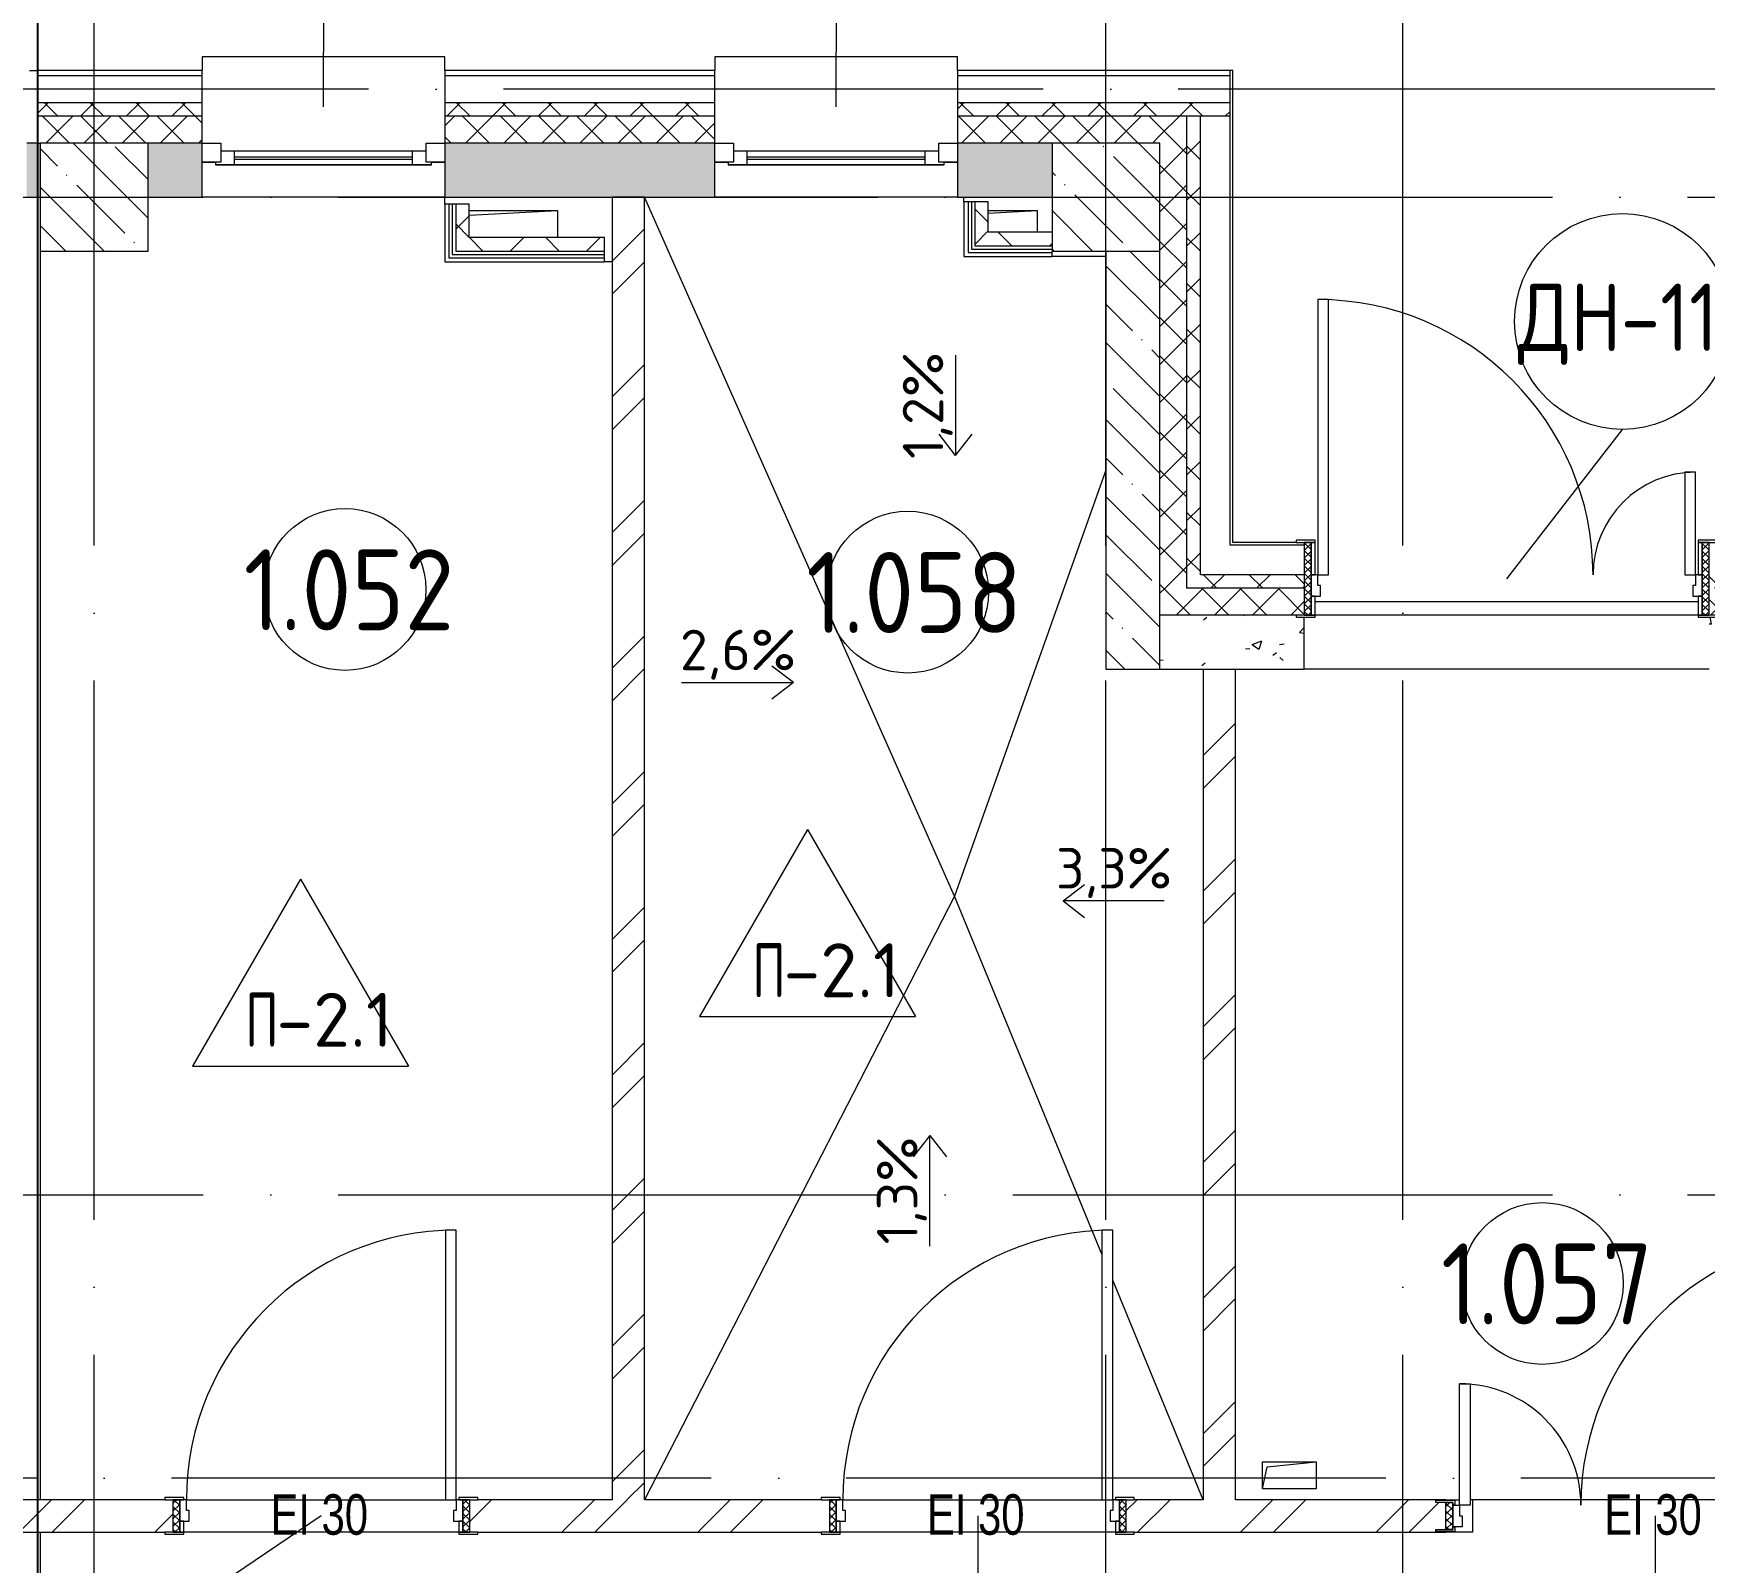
# Model space of a CAD drawing. Header units: millimetres. Extents: x -68946 to 690821, y -552984 to 293768.
# Drawn here: x 126113 to 132306, y 53312 to 58982 of the extents above; entities that cross this region are included whole.
import ezdxf

# ---------------------------------------------------------------- set-up
doc = ezdxf.new("R2010")
doc.units = ezdxf.units.MM
doc.linetypes.add('ADSK_Линия сетки', pattern=[2500, 2000, -250, 0, -250])
for name, color, linetype, lineweight in [('A-AREA-____-IDEN', 250, 'Continuous', 9), ('A-DETL-GENF-OTLN', 250, 'Continuous', 5), ('A-DOOR-____-IDEN', 250, 'Continuous', 9), ('A-DOOR-____-MCUT', 250, 'Continuous', 5), ('A-DOOR-____-OTLN', 250, 'Continuous', 5), ('A-DOOR-FRAM-MCUT', 250, 'Continuous', 5), ('A-DOOR-FRAM-OTLN', 250, 'Continuous', 5), ('A-FLOR-____-IDEN', 250, 'Continuous', 9), ('A-FLOR-____-OTLN', 250, 'Continuous', 9), ('A-GLAZ-____-IDEN', 250, 'Continuous', 9), ('A-GLAZ-____-MCUT', 250, 'Continuous', 9), ('A-GLAZ-____-OTLN', 250, 'Continuous', 5), ('A-WALL-____-MCUT', 250, 'Continuous', 13), ('A-WALL-____-OTLN', 250, 'Continuous', 9), ('A-WALL-____-PATT', 250, 'Continuous', 13), ('A-WALL-FNSH-MCUT', 250, 'Continuous', 13), ('G-____-____-DIMS', 250, 'Continuous', 9), ('I-WALL-____-OTLN', 250, 'Continuous', 9), ('S-COLS-____-MCUT', 250, 'Continuous', 25), ('S-COLS-____-OTLN', 250, 'Continuous', 9), ('S-GRID-____-OTLN', 250, 'Continuous', 9)]:
    doc.layers.add(name, color=color, linetype=linetype, lineweight=lineweight)
doc.styles.add('Arial Narrow', font='ARIALN.TTF', dxfattribs={"width": 0.9, "height": 150})
doc.styles.add('GOST Common_1', font='', dxfattribs={"width": 0.9, "height": 250})
doc.styles.add('ISOCPEUR_1', font='isocpeur.ttf', dxfattribs={"width": 0.9, "height": 250})
doc.styles.add('ISOCPEUR_2', font='isocpeur.ttf', dxfattribs={"height": 160})
doc.styles.add('ISOCPEUR_3', font='isocpeur.ttf', dxfattribs={"height": 250})
doc.styles.get('GOST Common_1').set_extended_font_data('GOST Common')
pattern_1 = [(45, (12287.9, -0.0006), (-251.4472, 251.4472), []), (45, (12287.9, 381), (-251.4472, 251.4472), [])]
pattern_2 = [(50, (12287.9, -0.0006), (364.3679, -31.8783), [38.1, -419.1]), (355, (12287.9, -0.0006), (-70.4859, 382.1133), [30.48, -335.28]), (100.451, (12318.28, -2.66), (293.885, 350.2334), [32.38, -356.18]), (46.184, (12287.9, 101.6), (542.1585, -84.0858), [57.15, -628.65]), (96.636, (12333.1, 94.6), (474.805, 494.8554), [48.57, -534.27]), (351.184, (12287.9, 101.6), (474.8102, 494.85), [45.72, -502.92]), (21, (12338.7, 76.2), (303.2285, -204.53046), [38.1, -419.1]), (326, (12338.7, 76.2), (123.6039, 368.376), [30.48, -335.28]), (71.451, (12364, 59.16), (426.8341, 163.8427), [32.38, -356.18]), (37.5, (12287.91, -0.0006), (6.17665, 169.11015), [16.764, -314.452, 16.764, -323.596, -336.55]), (37.5, (12287.91, -0.0006), (6.17665, 169.11015), [-671.576, 16.764, -319.786]), (7.5, (12287.91, -0.0006), (133.63888, 200.3615), [16.764, -177.292, 16.764, -306.832, -128.27]), (7.5, (12287.91, -0.0006), (133.63888, 200.3615), [-517.652, 16.764, -111.506]), (327.5, (12174.63, -0.0006), (271.18182, -11.45836), [16.764, -110.236, 16.764, -379.476, -525.78]), (327.5, (12174.63, -0.0006), (271.18182, -11.45836), [-523.24, 16.764, -509.016]), (317.5, (12123.83, -0.0006), (296.2585, 50.85285), [16.764, -148.336, 16.764, -246.38, -373.38]), (317.5, (12123.83, -0.0006), (296.2585, 50.85285), [-428.244, 16.764, -356.616])]
pattern_3 = [(135, (12287.91, -0.0006), (-84.85281, -84.85281), []), (225, (12287.91, -0.0006), (84.85281, -84.85281), [])]
pattern_4 = [(45, (12287.91, -0.0006), (-70.71068, 70.71068), []), (135, (12287.91, -0.0006), (-70.71068, -70.71068), [])]
pattern_5 = [(45, (12287.91, -0.0006), (-141.42136, 141.42136), []), (135, (12287.91, -0.0006), (-141.42136, -141.42136), [])]

# ---------------------------------------------------------------- blocks, each defined once
blk = doc.blocks.new('Дверь_СКБ_1Ст_Внутренняя - Д-21л_1100x2100h_Пищеблок_Производственная часть-41855164-АР1_Маркировочный план 1 этажа С2и3')
at = {"layer": 'A-DOOR-____-OTLN'}
h = blk.add_hatch(dxfattribs=at)
h.set_pattern_fill('FP_12', color=256, style=0, pattern_type=2)
h.set_pattern_definition([(135, (1751.41, 124.685), (-14.14214, -14.14214), []), (225, (1751.41, 124.685), (14.14214, -14.14214), [])])
h.paths.add_polyline_path([(562.5, -60), (562.5, 60), (537.5, 60), (537.5, -60)])
at = {"layer": 'A-DOOR-FRAM-OTLN'}
h = blk.add_hatch(dxfattribs=at)
h.set_pattern_fill('FP_13', color=256, style=0, pattern_type=2)
h.set_pattern_definition([(45, (-371.384, 124.685), (-14.1421, 14.1421), []), (135, (-371.384, 124.685), (-14.1421, -14.1421), [])])
h.paths.add_polyline_path([(-512.5, -60), (-512.5, 60), (-537.5, 60), (-537.5, -60)])
at = {"layer": 'A-DOOR-____-MCUT'}
for p, q in [((512.5, 1060), (472.5, 1060)), ((472.5, 1060), (472.5, 60)), ((512.5, 60), (512.5, 1060)), ((472.5, 60), (512.5, 60))]:
    blk.add_line(p, q, dxfattribs=at)
at = {"layer": 'A-DOOR-____-OTLN'}
blk.add_arc((512.5, 60), 1000, 90, 180, dxfattribs=at)
at = {"layer": 'A-DOOR-FRAM-MCUT'}
for p, q in [((-497.5, 68), (-567.5, 68)), ((-567.5, 68), (-567.5, 60)), ((-497.5, 60), (-497.5, 68)), ((592.5, 68), (522.5, 68)), ((522.5, 68), (522.5, 60)), ((592.5, 60), (592.5, 68)), ((-567.5, 60), (-497.5, 60)), ((-512.5, 60), (-537.5, 60)), ((-537.5, 60), (-537.5, -60)), ((-487.5, 60), (-512.5, 60)), ((-512.5, 60), (-512.5, -20)), ((-512.5, -60), (-512.5, 60)), ((-497.5, 60), (-512.5, 60)), ((-512.5, 60), (-512.5, 59)), ((-512.5, 59), (-497.5, 59)), ((-497.5, 59), (-497.5, 60)), ((-487.5, 20), (-487.5, 60)), ((-477.5, 20), (-487.5, 20)), ((-477.5, -20), (-477.5, 20)), ((512.5, 20), (502.5, 20)), ((502.5, 20), (502.5, -20)), ((512.5, 60), (512.5, 20)), ((537.5, 60), (512.5, 60)), ((537.5, 60), (522.5, 60)), ((522.5, 60), (522.5, 59)), ((522.5, 60), (592.5, 60)), ((522.5, 59), (537.5, 59)), ((537.5, -20), (537.5, 60)), ((562.5, 60), (537.5, 60)), ((537.5, 60), (537.5, -60)), ((537.5, 59), (537.5, 60)), ((562.5, -60), (562.5, 60)), ((-497.5, -60), (-567.5, -60)), ((-567.5, -60), (-567.5, -68)), ((-537.5, -60), (-512.5, -60)), ((-512.5, -20), (-477.5, -20)), ((-497.5, -20), (-512.5, -20)), ((-512.5, -20), (-512.5, -60)), ((-512.5, -60), (-497.5, -60)), ((-497.5, -60), (-497.5, -20)), ((-497.5, -68), (-497.5, -60)), ((502.5, -20), (537.5, -20)), ((537.5, -20), (522.5, -20)), ((522.5, -20), (522.5, -60)), ((522.5, -60), (537.5, -60)), ((592.5, -60), (522.5, -60)), ((522.5, -60), (522.5, -68)), ((537.5, -60), (537.5, -20)), ((537.5, -60), (562.5, -60)), ((592.5, -68), (592.5, -60)), ((-567.5, -68), (-497.5, -68)), ((522.5, -68), (592.5, -68))]:
    blk.add_line(p, q, dxfattribs=at)
blk = doc.blocks.new('Дверь_СКБ_2Ст_Наружная - Д-22л_1550х2100-36490986-АР1_Маркировочный план 1 этажа С2и3')
at = {"layer": 'A-DOOR-____-OTLN'}
h = blk.add_hatch(dxfattribs=at)
h.set_pattern_fill('FP_38', color=256, style=0, pattern_type=2)
h.set_pattern_definition([(225, (1526.41, -124.685), (-14.14214, 14.14214), []), (135, (1526.41, -124.685), (14.14214, 14.14214), [])])
h.paths.add_polyline_path([(769.5, 50), (769.5, -50), (794.5, -50), (794.5, 50)])
at = {"layer": 'A-DOOR-FRAM-OTLN'}
h = blk.add_hatch(dxfattribs=at)
h.set_pattern_fill('FP_39', color=256, style=0, pattern_type=2)
h.set_pattern_definition([(315, (-596.384, -124.685), (-14.1421, -14.1421), []), (225, (-596.384, -124.685), (-14.1421, 14.1421), [])])
h.paths.add_polyline_path([(-755.5, 50), (-755.5, -50), (-730.5, -50), (-730.5, 50)])
at = {"layer": 'A-DOOR-____-MCUT'}
for p, q in [((-705.5, -40), (-665.5, -40)), ((-705.5, -1040), (-705.5, -40)), ((-665.5, -40), (-665.5, -1040)), ((704.5, -40), (744.5, -40)), ((704.5, -490), (704.5, -40)), ((744.5, -40), (744.5, -490)), ((744.5, -490), (704.5, -490)), ((-665.5, -1040), (-705.5, -1040))]:
    blk.add_line(p, q, dxfattribs=at)
at = {"layer": 'A-DOOR-____-OTLN'}
for p, q in [((-792.5, 58), (-722.5, 58)), ((-792.5, 50), (-792.5, 58)), ((-730.5, 50), (-792.5, 50)), ((-730.5, 40), (-730.5, 50)), ((-722.5, 40), (-730.5, 40)), ((-722.5, 58), (-722.5, 40)), ((761.5, 58), (831.5, 58)), ((761.5, 40), (761.5, 58)), ((769.5, 40), (761.5, 40)), ((769.5, 50), (769.5, 40)), ((831.5, 50), (769.5, 50)), ((831.5, 58), (831.5, 50)), ((-792.5, -58), (-792.5, -50)), ((-792.5, -50), (-730.5, -50)), ((-722.5, -58), (-792.5, -58)), ((-730.5, -40), (-722.5, -40)), ((-730.5, -50), (-730.5, -40)), ((-722.5, -40), (-722.5, -58)), ((761.5, -40), (769.5, -40)), ((761.5, -58), (761.5, -40)), ((831.5, -58), (761.5, -58)), ((769.5, -40), (769.5, -50)), ((769.5, -50), (831.5, -50)), ((831.5, -50), (831.5, -58))]:
    blk.add_line(p, q, dxfattribs=at)
for centre, radius, start, end in [((-705.5, -40), 1000, 270, 360), ((744.5, -40), 450, 180, 270)]:
    blk.add_arc(centre, radius, start, end, dxfattribs=at)
at = {"layer": 'A-DOOR-FRAM-MCUT'}
for p, q in [((-755.5, 50), (-730.5, 50)), ((-755.5, -50), (-755.5, 50)), ((-730.5, 50), (-730.5, -50)), ((-730.5, 40), (-695.5, 40)), ((-730.5, -40), (-730.5, 40)), ((-695.5, 40), (-695.5, 0)), ((734.5, 40), (769.5, 40)), ((734.5, 0), (734.5, 40)), ((769.5, -50), (769.5, 50)), ((769.5, 50), (794.5, 50)), ((769.5, 40), (769.5, -40)), ((794.5, 50), (794.5, -50)), ((-730.5, -50), (-755.5, -50)), ((-705.5, -40), (-730.5, -40)), ((-705.5, 0), (-705.5, -40)), ((-695.5, 0), (-705.5, 0)), ((744.5, 0), (734.5, 0)), ((744.5, -40), (744.5, 0)), ((769.5, -40), (744.5, -40)), ((794.5, -50), (769.5, -50))]:
    blk.add_line(p, q, dxfattribs=at)
blk = doc.blocks.new('Дверь_СКБ_2Ст_Внутренняя - СОШ_Д_Дв_1550x3400_ДН-11-41799291-АР1_Маркировочный план 1 этажа С2и3')
at = {"layer": 'A-DOOR-____-OTLN'}
h = blk.add_hatch(dxfattribs=at)
h.set_pattern_fill('FP_54', color=256, style=0, pattern_type=2)
h.set_pattern_definition([(135, (1551.41, 199.685), (-14.14214, -14.14214), []), (225, (1551.41, 199.685), (14.14214, -14.14214), [])])
h.paths.add_polyline_path([(762.5, -135), (762.5, 135), (737.5, 135), (737.5, -135)])
at = {"layer": 'A-DOOR-FRAM-OTLN'}
h = blk.add_hatch(dxfattribs=at)
h.set_pattern_fill('FP_55', color=256, style=0, pattern_type=2)
h.set_pattern_definition([(45, (-571.384, 199.685), (-14.1421, 14.1421), []), (135, (-571.384, 199.685), (-14.1421, -14.1421), [])])
h.paths.add_polyline_path([(-737.5, -135), (-712.5, -135), (-712.5, 135), (-737.5, 135), (-737.5, -85)])
at = {"layer": 'A-DOOR-____-MCUT'}
for p, q in [((-687.5, 1035), (-687.5, 15)), ((-647.5, 1035), (-687.5, 1035)), ((-647.5, 15), (-647.5, 1035)), ((712.5, 395), (672.5, 395)), ((672.5, 395), (672.5, 15)), ((712.5, 15), (712.5, 395)), ((-687.5, 15), (-647.5, 15)), ((672.5, 15), (712.5, 15))]:
    blk.add_line(p, q, dxfattribs=at)
at = {"layer": 'A-DOOR-____-OTLN'}
for centre, radius, start, end in [((-687.5, 15), 1020, 0, 90), ((712.5, 15), 380, 90, 180)]:
    blk.add_arc(centre, radius, start, end, dxfattribs=at)
at = {"layer": 'A-DOOR-FRAM-MCUT'}
for p, q in [((-697.5, 143), (-767.5, 143)), ((-767.5, 143), (-767.5, 135)), ((-767.5, 135), (-697.5, 135)), ((-712.5, 135), (-737.5, 135)), ((-737.5, 135), (-737.5, -135)), ((-712.5, -135), (-712.5, 135)), ((-697.5, 135), (-712.5, 135)), ((-712.5, 135), (-712.5, 15)), ((-697.5, 135), (-697.5, 143)), ((-697.5, 15), (-697.5, 135)), ((792.5, 143), (722.5, 143)), ((722.5, 143), (722.5, 135)), ((737.5, 135), (722.5, 135)), ((722.5, 135), (722.5, 15)), ((722.5, 135), (792.5, 135)), ((762.5, 135), (737.5, 135)), ((737.5, 135), (737.5, -135)), ((737.5, 15), (737.5, 135)), ((762.5, -135), (762.5, 135)), ((792.5, 135), (792.5, 143)), ((-687.5, 15), (-712.5, 15)), ((-712.5, 15), (-712.5, -65)), ((-712.5, 15), (-697.5, 15)), ((-687.5, -25), (-687.5, 15)), ((712.5, 15), (712.5, -25)), ((737.5, 15), (712.5, 15)), ((722.5, 15), (737.5, 15)), ((737.5, -65), (737.5, 15)), ((-677.5, -25), (-687.5, -25)), ((-677.5, -65), (-677.5, -25)), ((712.5, -25), (702.5, -25)), ((702.5, -25), (702.5, -65)), ((-712.5, -65), (-677.5, -65)), ((-697.5, -65), (-712.5, -65)), ((-712.5, -65), (-712.5, -135)), ((-697.5, -135), (-697.5, -65)), ((702.5, -65), (737.5, -65)), ((737.5, -65), (722.5, -65)), ((722.5, -65), (722.5, -135)), ((737.5, -135), (737.5, -65)), ((-697.5, -135), (-767.5, -135)), ((-767.5, -135), (-767.5, -143)), ((-767.5, -143), (-697.5, -143)), ((-737.5, -135), (-712.5, -135)), ((-712.5, -135), (-697.5, -135)), ((-697.5, -143), (-697.5, -135)), ((722.5, -135), (737.5, -135)), ((792.5, -135), (722.5, -135)), ((722.5, -135), (722.5, -143)), ((722.5, -143), (792.5, -143)), ((737.5, -135), (762.5, -135)), ((792.5, -143), (792.5, -135))]:
    blk.add_line(p, q, dxfattribs=at)
blk = doc.blocks.new('Окно_СКБ_1Ст1 - 120_Окно_СКБ_1Ст_900_ОК6Л-29019250-АР1_Маркировочный план 1 этажа С2и3')
at = {"layer": 'A-GLAZ-____-MCUT'}
for p, q in [((-450, -195), (-450, -125)), ((-450, -125), (-380, -125)), ((-380, -125), (-380, -195)), ((380, -155), (-380, -155)), ((-380, -155), (-380, -195)), ((-330, -205), (-330, -155)), ((330, -205), (330, -155)), ((380, -195), (380, -125)), ((380, -125), (450, -125)), ((380, -195), (380, -155)), ((450, -125), (450, -195)), ((-380, -195), (-450, -195)), ((-380, -195), (-400, -195)), ((-400, -195), (-400, -205)), ((-400, -205), (400, -205)), ((400, -205), (-400, -205)), ((450, -195), (380, -195)), ((400, -195), (380, -195)), ((400, -205), (400, -195))]:
    blk.add_line(p, q, dxfattribs=at)
at = {"layer": 'A-GLAZ-____-MCUT', "lineweight": 5}
for p, q in [((-330, -175), (330, -175)), ((330, -185), (-330, -185))]:
    blk.add_line(p, q, dxfattribs=at)
at = {"layer": 'A-GLAZ-____-OTLN'}
for p, q in [((-450, -195), (-400, -195)), ((400, -195), (450, -195))]:
    blk.add_line(p, q, dxfattribs=at)
blk = doc.blocks.new('WNW_Отлив1 - Отлив_металлический 2-28596055-АР1_Маркировочный план 1 этажа С2и3')
at = {"layer": 'A-GLAZ-____-OTLN'}
for p, q in [((450, 320), (-450, 320)), ((-450, 320), (-450, 270)), ((450, 270), (450, 320))]:
    blk.add_line(p, q, dxfattribs=at)
blk = doc.blocks.new('BSC_Колонна _Прямоугольная - 400x400-V56-АР1_Маркировочный план 1 этажа С2и3')
at = {"layer": 'S-COLS-____-OTLN', "lineweight": 5}
h = blk.add_hatch(dxfattribs=at)
h.set_pattern_fill('FP_90', color=256, style=0, pattern_type=2)
h.set_pattern_definition([(135, (-114049.98, -58375), (-142.56192, -142.56192), []), (135, (-113907.42, -58375), (-142.56192, -142.56192), [252.016, -50.403, 3.353, -47.05])])
h.paths.add_polyline_path([(200, -200), (200, 200), (-200, 200), (-200, -200), (-61.5, -200)])
at = {"layer": 'S-COLS-____-MCUT', "lineweight": 5}
for p, q in [((200, 200), (-200, 200)), ((-200, 200), (-200, -200)), ((200, -200), (200, 200)), ((-200, -200), (200, -200))]:
    blk.add_line(p, q, dxfattribs=at)
blk = doc.blocks.new('BSC_Колонна _Прямоугольная - 400x400-V58-АР1_Маркировочный план 1 этажа С2и3')
at = {"layer": 'S-COLS-____-OTLN', "lineweight": 5}
h = blk.add_hatch(dxfattribs=at)
h.set_pattern_fill('FP_93', color=256, style=0, pattern_type=2)
h.set_pattern_definition([(135, (-117799.98, -58375), (-142.56192, -142.56192), []), (135, (-117657.42, -58375), (-142.56192, -142.56192), [252.016, -50.403, 3.353, -47.05])])
h.paths.add_polyline_path([(0, -200), (200, -200), (200, 200), (-200, 200), (-200, -200)])
at = {"layer": 'S-COLS-____-MCUT', "lineweight": 5}
for p, q in [((200, 200), (-200, 200)), ((-200, 200), (-200, -200)), ((200, -200), (200, 200)), ((-200, -200), (200, -200))]:
    blk.add_line(p, q, dxfattribs=at)
blk = doc.blocks.new('_Wn_-As_OpeningMEP_floor__Rectangular - _Wn_-As_OpeningMEP_floor__Rectangular-34851648-АР1_Маркировочный план 1 этажа С2и3')
at = {"layer": 'A-DETL-GENF-OTLN', "lineweight": 5}
blk.add_line((-101.9, 83.8), (225, 100), dxfattribs=at)
blk = doc.blocks.new('_Wn_-As_OpeningMEP_floor__Rectangular - _Wn_-As_OpeningMEP_floor__Rectangular-V71-АР1_Маркировочный план 1 этажа С2и3')
at = {"layer": 'A-DETL-GENF-OTLN', "lineweight": 5}
blk.add_line((44.3, 91), (225, 100), dxfattribs=at)
blk = doc.blocks.new('_Wn_-As_OpeningMEP_floor__Rectangular - _Wn_-As_OpeningMEP_floor__Rectangular-V78-АР1_Маркировочный план 1 этажа С2и3')
at = {"layer": 'A-DETL-GENF-OTLN', "lineweight": 5}
for p, q in [((-100, 0), (-82.3, 82.3)), ((-82.3, 82.3), (100, 100))]:
    blk.add_line(p, q, dxfattribs=at)
blk = doc.blocks.new('AAR_СКБ_Марка_Помещения_мал - Номер-28977439-АР1_Маркировочный план 1 этажа С2и3')
at = {"layer": 'A-AREA-____-IDEN'}
blk.add_circle((-0.028, 0), 3, dxfattribs=at)
blk = doc.blocks.new('AAR_СКБ_Марка_Перекрытия - Марка пола-17325028-АР1_Маркировочный план 1 этажа С2и3')
at = {"layer": 'A-FLOR-____-IDEN'}
for p, q in [((0, 6.932), (-4.002, 0)), ((0, 6.932), (4.002, 0)), ((-4.002, 0), (4.002, 0))]:
    blk.add_line(p, q, dxfattribs=at)
blk = doc.blocks.new('ADSK_Марка_Дверь - Типоразмер_ADSK_Марка-30565456-АР1_Маркировочный план 1 этажа С2и3')
at = {"layer": 'A-DOOR-____-IDEN'}
blk.add_circle((0, 0), 4, dxfattribs=at)

msp = doc.modelspace()

# ---------------------------------------------------------------- hatches: boundary and pattern name
at = {"layer": 'A-WALL-____-PATT', "lineweight": 15, "true_color": 0x000000}
h = msp.add_hatch(dxfattribs=at)
h.set_pattern_fill('FP_53', color=18, style=0, pattern_type=2)
h.set_pattern_definition(pattern_3)
h.paths.add_polyline_path([(130387.9144, 58675), (130547.9144, 58675), (130547.598, 58725), (129537.9138, 58725), (129537.9138, 58675), (130287.9144, 58675)])
h.paths.add_polyline_path([(128637.9138, 58675), (128637.9138, 58725), (127637.9138, 58725), (127637.9138, 58675)])
h.paths.add_polyline_path([(126737.9138, 58675), (126737.9138, 58725), (126127.8919, 58725), (126127.8919, 58675), (126276.3634, 58675)])
h = msp.add_hatch(dxfattribs=at)
h.set_pattern_fill('FP_52', color=18, style=0, pattern_type=2)
h.set_pattern_definition(pattern_4)
h.paths.add_polyline_path([(130087.9138, 58575), (130287.9144, 58575), (130287.9144, 58675), (129537.9138, 58675), (129537.9138, 58575), (129887.8919, 58575)])
h.paths.add_polyline_path([(128377.9138, 58575), (128637.9138, 58575), (128637.9138, 58675), (127637.9138, 58675), (127637.9138, 58575), (128326.7966, 58575)])
h.paths.add_polyline_path([(126137.8919, 58575), (126737.9138, 58575), (126737.9138, 58675), (126127.8919, 58675), (126127.8919, 58575)])
h = msp.add_hatch(dxfattribs=at)
h.set_pattern_fill('FP_52', color=18, style=0, pattern_type=2)
h.set_pattern_definition(pattern_4)
h.paths.add_polyline_path([(130387.9144, 56925), (130387.9144, 58675), (130287.9144, 58675), (130287.9144, 56925), (130382.5347, 56925)])
h = msp.add_hatch(dxfattribs=at)
h.set_pattern_fill('FP_53', color=18, style=0, pattern_type=2)
h.set_pattern_definition(pattern_3)
h.paths.add_polyline_path([(130437.9144, 56975), (130437.9144, 58675), (130387.9144, 58675), (130387.9144, 56975), (130396.0225, 56975)])
h = msp.add_hatch(dxfattribs=at)
h.set_pattern_fill('FP_3', color=18, style=0, pattern_type=2)
h.set_pattern_definition(pattern_2)
h.paths.add_polyline_path([(122175.4969, 58375), (122787.9138, 58375), (122787.9138, 58575), (121387.9597, 58575), (121387.9597, 58375), (122128.1307, 58375)])
h.paths.add_polyline_path([(129561.6633, 58375), (129887.8919, 58375), (129887.8919, 58575), (129537.9138, 58575), (129537.9138, 58375)])
h.paths.add_polyline_path([(128637.9138, 58375), (128637.9138, 58575), (127637.9138, 58575), (127637.9138, 58375), (128501.4527, 58375)])
h.paths.add_polyline_path([(123713.7511, 58375), (124687.9138, 58375), (124687.9138, 58575), (123687.9138, 58575), (123687.9138, 58375)])
h.paths.add_polyline_path([(126737.9138, 58375), (126737.9138, 58575), (126537.8919, 58574.9994), (126537.8919, 58375)])
h.paths.add_polyline_path([(126087.8919, 58375), (126137.8919, 58375), (126137.892, 58574.9994), (126087.8919, 58574.9994)])
h.paths.add_polyline_path([(125687.8919, 58375), (125687.8895, 58574.9994), (125587.9138, 58575), (125587.9138, 58375), (125592.8856, 58375)])
h = msp.add_hatch(dxfattribs=at)
h.set_pattern_fill('FP_83', color=18, style=0, pattern_type=2)
h.set_pattern_definition(pattern_5)
h.paths.add_polyline_path([(127677.9138, 58175), (127727.9138, 58175), (127727.9138, 58349), (127677.9138, 58349), (127677.9138, 58225)])
h = msp.add_hatch(dxfattribs=at)
h.set_pattern_fill('FP_4', color=18, style=0, pattern_type=2)
h.set_pattern_definition(pattern_1)
h.paths.add_polyline_path([(128257.9138, 53545), (128377.9138, 53545.3293), (128377.9138, 58375), (128257.9138, 58375), (128257.9138, 54704.1186)])
h = msp.add_hatch(dxfattribs=at)
h.set_pattern_fill('FP_83', color=18, style=0, pattern_type=2)
h.set_pattern_definition(pattern_5)
h.paths.add_polyline_path([(129651.6638, 58194.9994), (129651.6638, 58357.5), (129601.6638, 58357.5), (129601.6638, 58194.9994)])
h = msp.add_hatch(dxfattribs=at)
h.set_pattern_fill('FP_83', color=18, style=0, pattern_type=2)
h.set_pattern_definition(pattern_5)
h.paths.add_polyline_path([(128084.4695, 58175), (128228.9138, 58175), (128228.9138, 58225), (127727.9138, 58225), (127727.9138, 58175)])
h = msp.add_hatch(dxfattribs=at)
h.set_pattern_fill('FP_83', color=18, style=0, pattern_type=2)
h.set_pattern_definition(pattern_5)
h.paths.add_polyline_path([(129842.4445, 58194.9994), (129887.8919, 58194.9994), (129887.8919, 58244.9994), (129651.6638, 58244.9994), (129651.6638, 58194.9994), (129693.7521, 58194.9994)])
h = msp.add_hatch(dxfattribs=at)
h.set_pattern_fill('FP_1', color=18, style=0, pattern_type=2)
h.set_pattern_definition([(135, (12287.91, -0.0006), (-142.5612, -142.5612), []), (135, (12430.48, -0.0006), (-142.5612, -142.5612), [252.016, -50.403, 3.353, -47.05])])
h.paths.add_polyline_path([(130124.7272, 56625), (130287.9144, 56625), (130287.8919, 58174.9994), (130087.9144, 58174.9994), (130087.9144, 56625)])
h = msp.add_hatch(dxfattribs=at)
h.set_pattern_fill('FP_52', color=18, style=0, pattern_type=2)
h.set_pattern_definition(pattern_4)
h.paths.add_polyline_path([(134017.9839, 56825), (134187.9839, 56825), (134187.9839, 56925), (132322.9138, 56925), (132322.9138, 56825), (133111.1409, 56825)])
h.paths.add_polyline_path([(130718.9688, 56825), (130822.9138, 56825), (130822.9138, 56925), (130287.9144, 56925), (130287.9144, 56825), (130377.2299, 56825)])
h = msp.add_hatch(dxfattribs=at)
h.set_pattern_fill('FP_53', color=18, style=0, pattern_type=2)
h.set_pattern_definition(pattern_3)
h.paths.add_polyline_path([(134136.5134, 56925), (134137.9839, 56925), (134137.9839, 56975), (132322.9138, 56975), (132322.9138, 56925), (134027.9839, 56925)])
h.paths.add_polyline_path([(130387.9144, 56925), (130822.9138, 56925), (130822.9138, 56975), (130387.9144, 56975)])
h = msp.add_hatch(dxfattribs=at)
h.set_pattern_fill('FP_3', color=18, style=0, pattern_type=2)
h.set_pattern_definition(pattern_2)
h.paths.add_polyline_path([(130333.3319, 56625), (130822.9138, 56625), (130822.9138, 56817), (130792.9138, 56817), (130792.9138, 56825), (130287.9144, 56825), (130287.9144, 56625)])
h.paths.add_polyline_path([(133578.358, 56625), (134287.9134, 56625.0523), (134287.9134, 56825), (132352.9138, 56825), (132352.9138, 56817), (132322.9138, 56817), (132322.9138, 56625), (133307.9134, 56625)])
h = msp.add_hatch(dxfattribs=at)
h.set_pattern_fill('FP_4', color=18, style=0, pattern_type=2)
h.set_pattern_definition(pattern_1)
h.paths.add_polyline_path([(130495.9061, 53425), (130567.9134, 53425), (130567.9134, 56625), (130447.9134, 56625), (130447.9134, 53425), (130482.603, 53425)])
h = msp.add_hatch(dxfattribs=at)
h.set_pattern_fill('FP_4', color=18, style=0, pattern_type=2)
h.set_pattern_definition(pattern_1)
h.paths.add_polyline_path([(123132.4448, 53425), (124629.9144, 53425), (124629.9144, 53545), (123064.6333, 53545), (123064.6333, 53425), (123094.6333, 53425)])
h.paths.add_polyline_path([(114753.3924, 53425), (116547.2934, 53425), (116547.2934, 53545), (114023.1438, 53545), (114023.1438, 53425), (114567.639, 53425)])
h.paths.add_polyline_path([(112923.1438, 53425), (112923.1438, 53545), (111807.8926, 53544.9832), (111807.9138, 53425), (112893.1438, 53425)])
h.paths.add_polyline_path([(117849.8362, 53425), (119220.9964, 53425), (119220.9964, 53545), (117647.2934, 53545), (117647.2934, 53425), (117787.8193, 53425)])
h.paths.add_polyline_path([(120350.9964, 53425), (121964.6333, 53425), (121964.6333, 53545), (120320.9964, 53545), (120320.9964, 53425), (120349.7178, 53425)])
h.paths.add_polyline_path([(125759.9144, 53425), (126629.9138, 53425), (126629.9138, 53545), (125729.9144, 53545), (125729.9144, 53425)])
h.paths.add_polyline_path([(130447.9134, 53425), (130447.9134, 53545), (130162.9138, 53545), (130162.9138, 53425), (130377.2299, 53425)])
h.paths.add_polyline_path([(128377.9138, 53425), (129062.9138, 53425), (129062.9138, 53545), (127729.9138, 53545), (127729.9138, 53425), (128318.092, 53425)])
h = msp.add_hatch(dxfattribs=at)
h.set_pattern_fill('FP_4', color=18, style=0, pattern_type=2)
h.set_pattern_definition(pattern_1)
h.paths.add_polyline_path([(134367.9134, 53425), (134367.9134, 53545), (132897.9134, 53545), (132897.9134, 53543), (132934.9134, 53543), (132934.9134, 53535), (132897.9134, 53535), (132897.9134, 53435), (132934.9134, 53435), (132934.9134, 53427), (132897.9134, 53427), (132897.9134, 53425), (134320.2278, 53425)])
h.paths.add_polyline_path([(130890.7581, 53425), (131347.9134, 53425), (131347.9134, 53427), (131310.9134, 53427), (131310.9134, 53435), (131347.9134, 53435), (131347.9134, 53535), (131310.9134, 53535), (131310.9134, 53543), (131347.9134, 53543), (131347.9134, 53545), (130567.9134, 53545), (130567.9134, 53425), (130867.4417, 53425)])

# ---------------------------------------------------------------- linework, layer by layer
at = {"color": 1}
msp.add_lwpolyline([(173774.1788, 68376.857), (126127.8919, 68376.857), (126127.8919, -4557.0324), (173774.1788, -4557.0324)], close=True, dxfattribs=at)
at = {"layer": 'A-DOOR-____-IDEN', "color": 18, "true_color": 0x000000}
for p, q in [((131572.9138, 56960), (132001.9798, 57514.0217)), ((127179.9138, 53485), (126773.6485, 53210.5331)), ((129612.9138, 53485), (129612.9138, 53210.5331)), ((132122.9134, 53485), (132122.9134, 53210.5331))]:
    msp.add_line(p, q, dxfattribs=at)
at = {"layer": 'A-FLOR-____-OTLN', "color": 18, "lineweight": 5, "true_color": 0x000000}
for p, q in [((127637.9138, 58349), (127637.9138, 58375)), ((129561.6633, 58357.5), (129561.6633, 58375)), ((127727.9138, 58325.0006), (128054.8425, 58325.0006)), ((128054.8425, 58325.0006), (128054.8425, 58225)), ((129651.6638, 58325.0006), (129832.32, 58325.0006)), ((129832.32, 58325.0006), (129832.32, 58244.9994)), ((126137.8919, 58174.9994), (126137.8919, 53545)), ((128257.9138, 58135), (128228.9138, 58135)), ((130087.9138, 58154.9994), (129887.8919, 58154.9994)), ((132282.9138, 56875), (130862.9138, 56875)), ((132282.9138, 56825), (130862.9138, 56825)), ((130667.4417, 53684.9994), (130867.4417, 53684.9994)), ((130667.4417, 53584.9994), (130667.4417, 53684.9994)), ((130867.4417, 53684.9994), (130867.4417, 53584.9994)), ((130867.4417, 53584.9994), (130667.4417, 53584.9994)), ((132807.9134, 53545), (131437.9134, 53545)), ((126137.8919, 53425), (126137.8919, 51875))]:
    msp.add_line(p, q, dxfattribs=at)
at = {"layer": 'A-FLOR-____-OTLN', "color": 18, "true_color": 0x000000}
for p, q in [((129526.2633, 55783.2715), (128377.9138, 58375)), ((130087.9138, 57362.6625), (129526.2633, 55783.2715)), ((129526.2633, 55783.2715), (128377.9138, 53545)), ((130072.9138, 54455.7043), (129526.2633, 55783.2715)), ((130447.9134, 53545), (130112.9138, 54358.5624))]:
    msp.add_line(p, q, dxfattribs=at)
at = {"layer": 'A-GLAZ-____-IDEN', "color": 18, "lineweight": 15, "true_color": 0x000000}
for p, q in [((127187.9138, 58710), (127192.4156, 59741.086)), ((129087.9138, 58710), (129092.4156, 59741.086))]:
    msp.add_line(p, q, dxfattribs=at)
at = {"layer": 'A-WALL-____-MCUT', "color": 18, "lineweight": 15, "true_color": 0x000000}
for p, q in [((130547.9144, 58725), (130547.9144, 58845)), ((126127.8919, 58825), (126127.8919, 58725)), ((126737.9138, 58825), (126127.8919, 58825)), ((126737.9138, 58725), (126737.9138, 58825)), ((127637.9138, 58825), (127637.9138, 58725)), ((128637.9138, 58825), (127637.9138, 58825)), ((128637.9138, 58725), (128637.9138, 58825)), ((129537.9138, 58825), (129537.9138, 58725)), ((130547.9144, 58825), (129537.9138, 58825)), ((126127.8919, 58725), (126127.8919, 58675)), ((126737.9138, 58725), (126127.8919, 58725)), ((126737.9138, 58675), (126737.9138, 58725)), ((127637.9138, 58725), (127637.9138, 58675)), ((128637.9138, 58725), (127637.9138, 58725)), ((128637.9138, 58675), (128637.9138, 58725)), ((129537.9138, 58725), (129537.9138, 58675)), ((130547.9144, 58725), (129537.9138, 58725)), ((130547.9144, 58675), (130547.9144, 58725)), ((126127.8919, 58675), (126127.8919, 58575)), ((126737.9138, 58675), (126127.8919, 58675)), ((126737.9138, 58575), (126737.9138, 58675)), ((127637.9138, 58675), (127637.9138, 58575)), ((128637.9138, 58675), (127637.9138, 58675)), ((128637.9138, 58575), (128637.9138, 58675)), ((129537.9138, 58675), (129537.9138, 58575)), ((130547.9144, 58675), (129537.9138, 58675)), ((130387.9144, 56925), (130387.9144, 58675)), ((130437.9144, 56975), (130437.9144, 58675)), ((130547.9144, 57085), (130547.9144, 58675)), ((126127.8919, 58575), (126087.8919, 58575)), ((126127.8919, 58575), (126137.8919, 58575)), ((126737.9138, 58575), (126537.8919, 58575)), ((126737.9138, 58375), (126737.9138, 58575)), ((127637.9138, 58575), (127637.9138, 58375)), ((128637.9138, 58575), (127637.9138, 58575)), ((128637.9138, 58375), (128637.9138, 58575)), ((129537.9138, 58575), (129537.9138, 58375)), ((129887.8919, 58575), (129537.9138, 58575)), ((126087.8919, 58375), (126137.8919, 58375)), ((126537.8919, 58375), (126737.9138, 58375)), ((127637.9138, 58375), (128257.9138, 58375)), ((127652.9138, 58349), (127637.9138, 58349)), ((127637.9138, 58349), (127637.9138, 58135)), ((127652.9138, 58349), (127652.9138, 58150)), ((127665.4138, 58349), (127665.4138, 58162.5)), ((127727.9138, 58349), (127677.9138, 58349)), ((127677.9138, 58349), (127677.9138, 58175)), ((127727.9138, 58225), (127727.9138, 58349)), ((128257.9138, 58375), (128257.9138, 53545)), ((128377.9138, 58375), (128257.9138, 58375)), ((128377.9138, 53545), (128377.9138, 58375)), ((128377.9138, 58375), (128637.9138, 58375)), ((129537.9138, 58375), (129887.8919, 58375)), ((129576.6638, 58357.5), (129561.6638, 58357.5)), ((129561.6638, 58357.5), (129561.6638, 58154.9994)), ((129576.6638, 58357.5), (129576.6638, 58169.9994)), ((129589.1638, 58357.5), (129589.1638, 58182.4994)), ((129651.6638, 58357.5), (129601.6638, 58357.5)), ((129601.6638, 58357.5), (129601.6638, 58194.9994)), ((129651.6638, 58244.9994), (129651.6638, 58357.5)), ((128228.9138, 58225), (127727.9138, 58225)), ((128228.9138, 58175), (128228.9138, 58225)), ((129887.8919, 58244.9994), (129651.6638, 58244.9994)), ((127665.4138, 58162.5), (128228.9138, 58162.5)), ((127677.9138, 58175), (128228.9138, 58175)), ((129576.6638, 58169.9994), (129887.8919, 58169.9994)), ((129589.1638, 58182.4994), (129887.8919, 58182.4994)), ((129601.6638, 58194.9994), (129887.8919, 58194.9994)), ((129887.8919, 58154.9994), (129887.8919, 58169.9994)), ((130087.9144, 58174.9994), (130087.9144, 56625)), ((130287.9144, 56625), (130287.9144, 58174.9994)), ((127637.9138, 58135), (128228.9138, 58135)), ((127652.9138, 58150), (128228.9138, 58150)), ((128228.9138, 58135), (128228.9138, 58150)), ((129561.6638, 58154.9994), (129887.8919, 58154.9994)), ((130822.9138, 57085), (130547.9144, 57085)), ((130822.9138, 56925), (130387.9144, 56925)), ((130822.9138, 56975), (130437.9144, 56975)), ((130792.9138, 56825), (130287.9144, 56825)), ((130822.9138, 56625), (130822.9138, 56817)), ((130087.9144, 56625), (130287.9144, 56625)), ((130287.9144, 56625), (130822.9138, 56625)), ((130447.9134, 56625), (130447.9134, 53545)), ((130567.9134, 53545), (130567.9134, 56625)), ((126599.9138, 53545), (125947.9144, 53545)), ((128257.9138, 53545), (127759.9138, 53545)), ((129032.9138, 53545), (128377.9138, 53545)), ((130447.9134, 53545), (130192.9138, 53545)), ((131347.9134, 53545), (130567.9134, 53545)), ((131347.9134, 53543), (131347.9134, 53545)), ((125759.9144, 53425), (126599.9138, 53425)), ((127759.9138, 53425), (129032.9138, 53425)), ((130192.9138, 53425), (131347.9134, 53425)), ((131347.9134, 53425), (131347.9134, 53427))]:
    msp.add_line(p, q, dxfattribs=at)
at = {"layer": 'A-WALL-____-OTLN', "color": 18, "lineweight": 5, "true_color": 0x000000}
msp.add_line((126097.8919, 58845), (126127.8919, 58845), dxfattribs=at)
at = {"layer": 'A-WALL-FNSH-MCUT', "lineweight": 15}
for p, q in [((126737.9138, 58845), (126127.8919, 58845)), ((126127.8919, 58845), (126127.8919, 58825)), ((126737.9138, 58825), (126737.9138, 58845)), ((128637.9138, 58845), (127637.9138, 58845)), ((127637.9138, 58845), (127637.9138, 58825)), ((128637.9138, 58825), (128637.9138, 58845)), ((130557.9144, 58845), (129537.9138, 58845)), ((129537.9138, 58845), (129537.9138, 58825)), ((130557.9144, 57095), (130557.9144, 58845)), ((127677.9138, 58349), (127652.9138, 58349)), ((129601.6638, 58357.5), (129576.6638, 58357.5)), ((128228.9138, 58150), (128228.9138, 58175)), ((129887.8919, 58169.9994), (129887.8919, 58174.9994)), ((130792.9138, 57095), (130557.9144, 57095))]:
    msp.add_line(p, q, dxfattribs=at)
at = {"layer": 'G-____-____-DIMS', "color": 18, "true_color": 0x000000}
for p, q in [((129530.782, 57789.2196), (129530.782, 57416.7354)), ((129530.782, 57416.7354), (129469.3958, 57496.7354)), ((129530.782, 57416.7354), (129592.1681, 57496.7354)), ((128929.9975, 56574.9686), (128849.9975, 56636.3548)), ((128515.2266, 56574.9686), (128929.9975, 56574.9686)), ((128929.9975, 56574.9686), (128849.9975, 56513.5825)), ((129928.8422, 55765.468), (130008.8422, 55826.8541)), ((129928.8422, 55765.468), (130008.8422, 55704.0818)), ((130303.4871, 55765.468), (129928.8422, 55765.468)), ((129435.1137, 54895.8417), (129373.7276, 54815.8417)), ((129435.1137, 54895.8417), (129496.4999, 54815.8417)), ((129435.1137, 54484.9851), (129435.1137, 54895.8417))]:
    msp.add_line(p, q, dxfattribs=at)
at = {"layer": 'I-WALL-____-OTLN', "color": 18, "lineweight": 15, "true_color": 0x000000}
for p, q in [((127637.9138, 58375), (126737.9138, 58375)), ((129537.9138, 58375), (128637.9138, 58375)), ((132322.9138, 56625), (130822.9138, 56625)), ((126679.9138, 53545), (127639.9138, 53545)), ((129112.9138, 53545), (130072.9138, 53545)), ((131347.9134, 53545), (131397.9134, 53545)), ((131447.9134, 53425), (131447.9134, 53545)), ((127689.9138, 53425), (126669.9138, 53425)), ((130122.9138, 53425), (129102.9138, 53425)), ((131447.9134, 53425), (131347.9134, 53425))]:
    msp.add_line(p, q, dxfattribs=at)
at = {"layer": 'S-GRID-____-OTLN', "color": 18, "linetype": 'ADSK_Линия сетки', "true_color": 0x000000}
for p, q in [((130087.9138, -2919.5356), (130087.9138, 61063.6538)), ((131187.9138, -2919.5356), (131187.9138, 61063.6538)), ((126337.9138, -2919.5356), (126337.9138, 59793.6538)), ((167356.8279, 58775), (111607.9138, 58775)), ((77240.3519, 58375), (168626.8279, 58375)), ((77240.3519, 54675), (168626.8279, 54675)), ((168626.8279, 53625), (111607.9138, 53625))]:
    msp.add_line(p, q, dxfattribs=at)

# ---------------------------------------------------------------- block references
at = {"layer": 'A-AREA-____-IDEN', "color": 18, "true_color": 0x000000, "xscale": 99.99999999999993, "yscale": 99.99999999999993, "zscale": 99.99999999999993}
for p in [(127270.2787, 56920.3002), (129355.5647, 56910.3002), (131707.8805, 54346.7266)]:
    msp.add_blockref('AAR_СКБ_Марка_Помещения_мал - Номер-28977439-АР1_Маркировочный план 1 этажа С2и3', p, dxfattribs=at)
at = {"layer": 'A-DOOR-____-IDEN', "color": 18, "true_color": 0x000000, "xscale": 99.99999999999993, "yscale": 99.99999999999993, "zscale": 99.99999999999993}
msp.add_blockref('ADSK_Марка_Дверь - Типоразмер_ADSK_Марка-30565456-АР1_Маркировочный план 1 этажа С2и3', (132001.9798, 57914.0217), dxfattribs=at)
at = {"layer": 'A-DOOR-____-OTLN', "color": 18, "true_color": 0x000000}
for name, p in [('Дверь_СКБ_2Ст_Внутренняя - СОШ_Д_Дв_1550x3400_ДН-11-41799291-АР1_Маркировочный план 1 этажа С2и3', (131560.4138, 56960)), ('Дверь_СКБ_1Ст_Внутренняя - Д-21л_1100x2100h_Пищеблок_Производственная часть-41855164-АР1_Маркировочный план 1 этажа С2и3', (127167.4138, 53485)), ('Дверь_СКБ_1Ст_Внутренняя - Д-21л_1100x2100h_Пищеблок_Производственная часть-41855164-АР1_Маркировочный план 1 этажа С2и3', (129600.4138, 53485))]:
    msp.add_blockref(name, p, dxfattribs=at)
at = {"layer": 'A-DOOR-____-OTLN', "color": 18, "true_color": 0x000000, "rotation": 180}
msp.add_blockref('Дверь_СКБ_2Ст_Наружная - Д-22л_1550х2100-36490986-АР1_Маркировочный план 1 этажа С2и3', (132142.4134, 53485), dxfattribs=at)
at = {"layer": 'A-FLOR-____-IDEN', "color": 18, "true_color": 0x000000, "xscale": 99.99999999999993, "yscale": 99.99999999999993, "zscale": 99.99999999999993}
for p in [(128982.1533, 55336.6961), (127102.9141, 55153.1705)]:
    msp.add_blockref('AAR_СКБ_Марка_Перекрытия - Марка пола-17325028-АР1_Маркировочный план 1 этажа С2и3', p, dxfattribs=at)
at = {"layer": 'A-GLAZ-____-OTLN', "color": 18, "lineweight": 15, "true_color": 0x000000}
for p in [(127187.9138, 58575), (129087.9138, 58575)]:
    msp.add_blockref('WNW_Отлив1 - Отлив_металлический 2-28596055-АР1_Маркировочный план 1 этажа С2и3', p, dxfattribs=at)
at = {"layer": 'A-GLAZ-____-OTLN', "color": 18, "true_color": 0x000000}
for name, p in [('Окно_СКБ_1Ст1 - 120_Окно_СКБ_1Ст_900_ОК6Л-29019250-АР1_Маркировочный план 1 этажа С2и3', (127187.9138, 58700)), ('Окно_СКБ_1Ст1 - 120_Окно_СКБ_1Ст_900_ОК6Л-29019250-АР1_Маркировочный план 1 этажа С2и3', (129087.9138, 58700)), ('_Wn_-As_OpeningMEP_floor__Rectangular - _Wn_-As_OpeningMEP_floor__Rectangular-34851648-АР1_Маркировочный план 1 этажа С2и3', (127829.8425, 58225.0003)), ('_Wn_-As_OpeningMEP_floor__Rectangular - _Wn_-As_OpeningMEP_floor__Rectangular-V71-АР1_Маркировочный план 1 этажа С2и3', (129607.32, 58225.0003)), ('_Wn_-As_OpeningMEP_floor__Rectangular - _Wn_-As_OpeningMEP_floor__Rectangular-V78-АР1_Маркировочный план 1 этажа С2и3', (130767.4417, 53584.9994))]:
    msp.add_blockref(name, p, dxfattribs=at)
at = {"layer": 'S-COLS-____-OTLN', "color": 18, "lineweight": 5, "true_color": 0x000000}
for name, p in [('BSC_Колонна _Прямоугольная - 400x400-V56-АР1_Маркировочный план 1 этажа С2и3', (126337.8919, 58374.9994)), ('BSC_Колонна _Прямоугольная - 400x400-V58-АР1_Маркировочный план 1 этажа С2и3', (130087.8919, 58374.9994))]:
    msp.add_blockref(name, p, dxfattribs=at)

# ---------------------------------------------------------------- texts
at = {"layer": 'A-AREA-____-IDEN', "color": 18, "true_color": 0x000000, "char_height": 300, "width": 609.2825, "attachment_point": 1, "style": 'ISOCPEUR_1'}
for s, insert in [('1.052', (126891.9395, 57068.96)), ('1.058', (128977.2255, 57058.96)), ('1.057', (131329.5414, 54495.3864))]:
    msp.add_mtext(s, dxfattribs=dict(at, insert=insert))
at = {"layer": 'A-DOOR-____-IDEN', "color": 18, "true_color": 0x000000, "attachment_point": 1}
for s, insert, char_height, width, style in [('ДН', (131614.5224, 58054.4723), 250, 461.772, 'GOST Common_1'), ('-11', (131995.5224, 58054.4723), 250, 468.987187, 'GOST Common_1'), ('EI 30', (126991.8064, 53565.1485), 150, 447.341625, 'Arial Narrow'), ('EI 30', (129424.8064, 53565.1485), 150, 447.341625, 'Arial Narrow'), ('EI 30', (131934.806, 53565.1485), 150, 447.341625, 'Arial Narrow')]:
    msp.add_mtext(s, dxfattribs=dict(at, insert=insert, char_height=char_height, width=width, style=style))
at = {"layer": 'A-FLOR-____-IDEN', "color": 18, "true_color": 0x000000, "char_height": 200, "attachment_point": 1, "style": 'ISOCPEUR_2'}
for s, insert, width in [('\\fISOCPEUR|b0|i0|c204|p34|;\\W.7;П', (128776.9183, 55608.0819), 140.295312), ('-2.1', (128892.6736, 55608.0819), 381.60325), ('\\fISOCPEUR|b0|i0|c204|p34|;\\W.7;П', (126897.6792, 55424.5563), 140.295312), ('-2.1', (127013.4344, 55424.5563), 381.60325)]:
    msp.add_mtext(s, dxfattribs=dict(at, insert=insert, width=width))
at = {"layer": 'G-____-____-DIMS', "color": 18, "true_color": 0x000000, "char_height": 150, "width": 476.8756, "attachment_point": 1, "rotation": 90, "line_spacing_factor": 1.149209, "style": 'ISOCPEUR_3'}
for s, insert in [('1,2%', (129334.8136, 57404.2793)), ('1,3%', (129239.1454, 54491.7153))]:
    msp.add_mtext(s, dxfattribs=dict(at, insert=insert))
at = {"layer": 'G-____-____-DIMS', "color": 18, "true_color": 0x000000, "char_height": 150, "width": 512.730909, "attachment_point": 1, "line_spacing_factor": 1.149209, "style": 'ISOCPEUR_3'}
for s, insert in [('2,6%', (128508.9742, 56770.937)), ('3,3%', (129902.5268, 55961.4363))]:
    msp.add_mtext(s, dxfattribs=dict(at, insert=insert))

doc.saveas('drawing.dxf')
